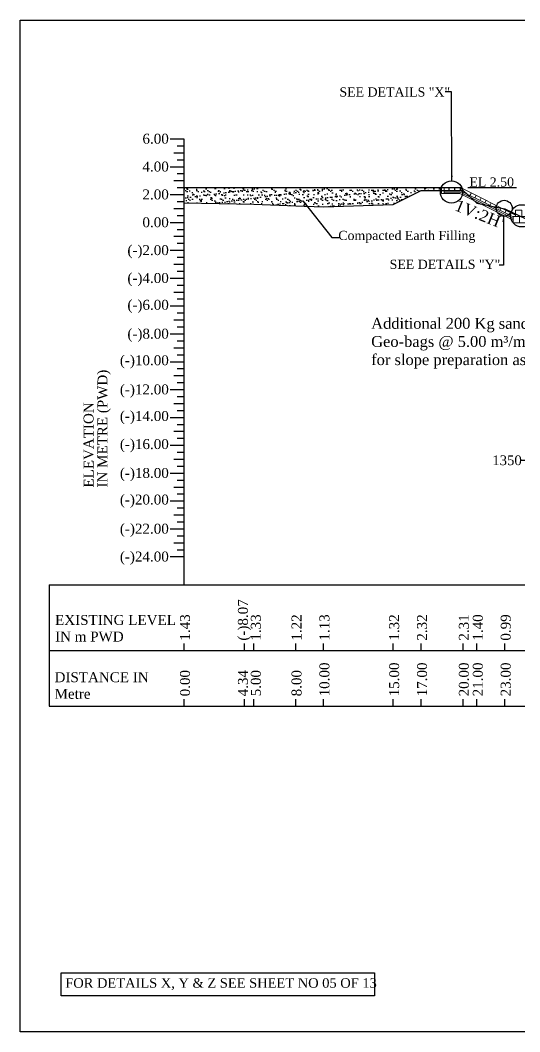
# Model space of a CAD drawing. Header units: metres. Extents: x -1354 to 3686, y -9962 to -7697.
# Drawn here: x -25.3 to 10.5, y -8989.1 to -8916.5 of the extents above; entities that cross this region are included whole.
import ezdxf
from ezdxf.enums import TextEntityAlignment as Align

# ---------------------------------------------------------------- set-up
doc = ezdxf.new("R2010")
doc.units = ezdxf.units.M
doc.layers.add('LINE', color=7, linetype='Continuous')
doc.styles.get("Standard").update_dxf_attribs({"font": 'times.ttf'})
doc.dimstyles.get("Standard").update_dxf_attribs({"dimtxt": 0.5, "dimasz": 0.4075, "dimexe": 0.364, "dimexo": 0.219, "dimgap": 0.09, "dimtad": 0, "dimdec": 0, "dimlfac": 1000, "dimzin": 0, "dimdsep": 46, "dimtxsty": 'Standard', "dimcen": 0.09, "dimadec": 0, "dimazin": 0, "dimtfac": 1, "dimtdec": 0, "dimtofl": 0, "dimtmove": 0, "dimatfit": 3, "dimfxl": 1, "dimtolj": 1, "dimtzin": 0, "dimarcsym": 0})

# ---------------------------------------------------------------- blocks, each defined once
blk = doc.blocks.new('*D134')
at = {"color": 0, "lineweight": -2, "ltscale": 0.5}
for p, q in [((11.065, -8948.056), (10.658, -8948.056)), ((11.065, -8947.906), (11.065, -8948.42)), ((12.008, -8948.056), (11.473, -8948.056)), ((12.415, -8947.906), (12.415, -8948.42))]:
    blk.add_line(p, q, dxfattribs=at)
at = {"color": 0, "linetype": 'Continuous', "lineweight": -3, "ltscale": 0.5}
for points in [[(11.473, -8947.989), (11.473, -8948.124), (11.065, -8948.056)], [(12.008, -8947.989), (12.008, -8948.124), (12.415, -8948.056)]]:
    blk.add_solid(points, dxfattribs=at)
at = {"layer": 'Defpoints', "color": 0, "linetype": 'Continuous', "lineweight": -3, "ltscale": 0.5}
for p in [(12.415, -8945.977), (11.065, -8946.11), (12.415, -8948.056)]:
    blk.add_point(p, dxfattribs=at)
at = {"color": 0, "linetype": 'Continuous', "lineweight": -3, "ltscale": 0.5, "insert": (9.613, -8948.056), "char_height": 0.5, "attachment_point": 5}
blk.add_mtext('\\A1;{\\H1.4x;1350}', dxfattribs=at)

msp = doc.modelspace()

# ---------------------------------------------------------------- hatches: boundary and pattern name
at = {"linetype": 'Continuous', "lineweight": -3, "ltscale": 0.5}
h = msp.add_hatch(dxfattribs=at)
h.set_pattern_fill('AR-SAND', color=0, scale=0.01, style=0)
h.set_pattern_definition([(37.5, (-397.82782, -6707.65604), (-0.01600031, 0.48941324), [0, -0.38608, 0, -0.4318, 0, -0.41275]), (7.5, (-397.8278, -6707.65604), (0.44952328, 0.7168251), [0, -0.20828, 0, -0.34798, 0, -0.13335]), (327.5, (-398.14024, -6707.65604), (0.79099237, 0.001437185), [0, -0.127, 0, -0.4572, 0, -0.5969]), (317.5, (-398.14024, -6707.65604), (0.76355645, 0.22292932), [0, -0.0635, 0, -0.29972, 0, -0.3429])])
h.paths.add_polyline_path([(-13.544585, -8928.496176), (-13.544585, -8929.566176), (-8.544585, -8929.666176), (-5.544585, -8929.776176), (-3.544585, -8929.866176), (1.455415, -8929.676176), (3.455415, -8928.676176), (4.915048, -8928.681042), (4.915048, -8928.496176)])

# ---------------------------------------------------------------- linework, layer by layer
at = {"color": 0, "lineweight": -2}
for p, q in [((-13.544585, -8924.996176), (-14.544585, -8924.996176)), ((-13.544585, -8925.496176), (-14.044585, -8925.496176)), ((-13.544585, -8956.996176), (-13.544585, -8924.996176)), ((-13.544585, -8925.996176), (-14.294585, -8925.996176)), ((-13.544585, -8926.996176), (-14.544585, -8926.996176)), ((-13.544585, -8926.496176), (-14.044585, -8926.496176)), ((-13.544585, -8927.496176), (-14.044585, -8927.496176)), ((-13.544585, -8927.996176), (-14.294585, -8927.996176)), ((-13.544585, -8928.496176), (-14.044585, -8928.496176)), ((-13.544585, -8928.996176), (-14.544585, -8928.996176)), ((-13.544585, -8929.996176), (-14.294585, -8929.996176)), ((-13.544585, -8929.496176), (-14.044585, -8929.496176)), ((-13.544585, -8930.496176), (-14.044585, -8930.496176)), ((-13.544585, -8930.996176), (-14.544585, -8930.996176)), ((-13.544585, -8931.996176), (-14.294585, -8931.996176)), ((-13.544585, -8931.496176), (-14.044585, -8931.496176)), ((-13.544585, -8932.496176), (-14.044585, -8932.496176)), ((-13.544585, -8932.996176), (-14.544585, -8932.996176)), ((-13.544585, -8933.496176), (-14.044585, -8933.496176)), ((-13.544585, -8933.996176), (-14.294585, -8933.996176)), ((-13.544585, -8934.996176), (-14.544585, -8934.996176)), ((-13.544585, -8934.496176), (-14.044585, -8934.496176)), ((-13.544585, -8935.496176), (-14.044585, -8935.496176)), ((-13.544585, -8935.996176), (-14.294585, -8935.996176)), ((-13.544585, -8936.496176), (-14.044585, -8936.496176)), ((-13.544585, -8936.996176), (-14.544585, -8936.996176)), ((-13.544585, -8937.996176), (-14.294585, -8937.996176)), ((-13.544585, -8937.496176), (-14.044585, -8937.496176)), ((-13.544585, -8938.496176), (-14.044585, -8938.496176)), ((-13.544585, -8938.996176), (-14.544585, -8938.996176)), ((-13.544585, -8939.996176), (-14.294585, -8939.996176)), ((-13.544585, -8939.496176), (-14.044585, -8939.496176)), ((-13.544585, -8940.496176), (-14.044585, -8940.496176)), ((-13.544585, -8940.996176), (-14.544585, -8940.996176)), ((-13.544585, -8941.496176), (-14.044585, -8941.496176)), ((-13.544585, -8941.996176), (-14.294585, -8941.996176)), ((-13.544585, -8942.996176), (-14.544585, -8942.996176)), ((-13.544585, -8942.496176), (-14.044585, -8942.496176)), ((-13.544585, -8943.496176), (-14.044585, -8943.496176)), ((-13.544585, -8943.996176), (-14.294585, -8943.996176)), ((-13.544585, -8944.496176), (-14.044585, -8944.496176)), ((-13.544585, -8944.996176), (-14.544585, -8944.996176)), ((-13.544585, -8945.496176), (-14.044585, -8945.496176)), ((-13.544585, -8945.996176), (-14.294585, -8945.996176)), ((-13.544585, -8946.496176), (-14.044585, -8946.496176)), ((-13.544585, -8946.996176), (-14.544585, -8946.996176)), ((-13.544585, -8947.996176), (-14.294585, -8947.996176)), ((-13.544585, -8947.496176), (-14.044585, -8947.496176)), ((-13.544585, -8948.496176), (-14.044585, -8948.496176)), ((-13.544585, -8948.996176), (-14.544585, -8948.996176)), ((-13.544585, -8949.496176), (-14.044585, -8949.496176)), ((-13.544585, -8949.996176), (-14.294585, -8949.996176)), ((-13.544585, -8950.996176), (-14.544585, -8950.996176)), ((-13.544585, -8950.496176), (-14.044585, -8950.496176)), ((-13.544585, -8951.496176), (-14.044585, -8951.496176)), ((-13.544585, -8951.996176), (-14.294585, -8951.996176)), ((-13.544585, -8952.496176), (-14.044585, -8952.496176)), ((-13.544585, -8952.996176), (-14.544585, -8952.996176)), ((-13.544585, -8953.496176), (-14.044585, -8953.496176)), ((-13.544585, -8953.996176), (-14.294585, -8953.996176)), ((-13.544585, -8954.496176), (-14.044585, -8954.496176)), ((-13.544585, -8954.996176), (-14.544585, -8954.996176)), ((-23.216396, -8956.996176), (72.455415, -8956.996176)), ((-23.216396, -8961.701483), (72.455415, -8961.701483)), ((-23.216396, -8965.701483), (72.455415, -8965.701483))]:
    msp.add_line(p, q, dxfattribs=at)
at = {"color": 0, "linetype": 'Continuous', "lineweight": -3, "ltscale": 0.5}
for p, q in [((4.915048, -8928.496176), (-13.544585, -8928.496176)), ((6.315048, -8928.496176), (4.915048, -8928.496176)), ((5.467835, -8928.696176), (5.467835, -8928.496176)), ((5.867835, -8928.696176), (5.867835, -8928.496176)), ((6.267835, -8928.696176), (6.267835, -8928.496176)), ((10.280502, -8928.496176), (6.792428, -8928.496176))]:
    msp.add_line(p, q, dxfattribs=at)
at = {"linetype": 'ByBlock', "lineweight": 18, "ltscale": 0.5}
for p, q in [((4.915048, -8928.496176), (4.915048, -8928.896176)), ((5.115048, -8928.496176), (5.115048, -8928.896176)), ((6.267835, -8928.696176), (6.357277, -8928.517291)), ((6.944791, -8929.034654), (7.034233, -8928.855769)), ((6.958286, -8929.045769), (7.047729, -8928.866883)), ((7.302562, -8929.21354), (7.392004, -8929.034654)), ((7.660333, -8929.392425), (7.749775, -8929.21354)), ((8.018103, -8929.57131), (8.107546, -8929.392425)), ((8.375874, -8929.750196), (8.465317, -8929.57131)), ((8.375874, -8929.750196), (8.465317, -8929.57131)), ((8.733645, -8929.929081), (8.823088, -8929.750196)), ((9.091416, -8930.107967), (9.180859, -8929.929081)), ((9.091416, -8930.107967), (9.180859, -8929.929081)), ((9.449187, -8930.286852), (9.53863, -8930.107967)), ((9.449187, -8930.286852), (9.53863, -8930.107967)), ((9.449187, -8930.286852), (9.53863, -8930.107967)), ((9.806958, -8930.465738), (9.896401, -8930.286852))]:
    msp.add_line(p, q, dxfattribs=at)
at = {"linetype": 'ByBlock', "lineweight": 13, "ltscale": 0.5}
for p, q in [((10.22854, -8930.452922), (6.315048, -8928.496176)), ((6.220621, -8928.896176), (4.915048, -8928.896176)), ((6.267835, -8928.696176), (5.115048, -8928.696176)), ((6.244228, -8928.796176), (5.115048, -8928.796176)), ((10.045339, -8930.808535), (6.220621, -8928.896176)), ((10.045339, -8930.696732), (6.244228, -8928.796176)), ((10.045339, -8930.584928), (6.267835, -8928.696176))]:
    msp.add_line(p, q, dxfattribs=at)
for p, q in [((-13.544585, -8930.996176), (-14.544585, -8930.996176)), ((-23.216396, -8956.996176), (-23.216396, -8965.701483)), ((-13.544585, -8961.701483), (-13.544585, -8961.201483)), ((-9.204585, -8961.701483), (-9.204585, -8961.201483)), ((-8.544585, -8961.701483), (-8.544585, -8961.201483)), ((-5.544585, -8961.701483), (-5.544585, -8961.201483)), ((-3.544585, -8961.701483), (-3.544585, -8961.201483)), ((1.455415, -8961.701483), (1.455415, -8961.201483)), ((3.455415, -8961.701483), (3.455415, -8961.201483)), ((6.455415, -8961.701483), (6.455415, -8961.201483)), ((7.455415, -8961.701483), (7.455415, -8961.201483)), ((9.455415, -8961.701483), (9.455415, -8961.201483)), ((-13.544585, -8965.701483), (-13.544585, -8965.201483)), ((-9.204585, -8965.701483), (-9.204585, -8965.201483)), ((-8.544585, -8965.701483), (-8.544585, -8965.201483)), ((-5.544585, -8965.701483), (-5.544585, -8965.201483)), ((-3.544585, -8965.701483), (-3.544585, -8965.201483)), ((1.455415, -8965.701483), (1.455415, -8965.201483)), ((3.455415, -8965.701483), (3.455415, -8965.201483)), ((6.455415, -8965.701483), (6.455415, -8965.201483)), ((7.455415, -8965.701483), (7.455415, -8965.201483)), ((9.455415, -8965.701483), (9.455415, -8965.201483))]:
    msp.add_line(p, q)
at = {"color": 6}
msp.add_lwpolyline([(-13.544585, -8929.566176), (-8.544585, -8929.666176), (-5.544585, -8929.776176), (-3.544585, -8929.866176), (1.455415, -8929.676176), (3.455415, -8928.676176), (6.455415, -8928.686176), (7.455415, -8929.596176), (9.455415, -8930.006176), (11.455415, -8930.966176)], dxfattribs=at)
at = {"linetype": 'ByBlock', "lineweight": 18, "ltscale": 0.5}
for points in [[(10.045339, -8930.996176), (10.495339, -8930.996176), (10.495339, -8930.546176), (10.045339, -8930.546176)], [(10.22854, -8930.546176), (10.67854, -8930.546176), (10.67854, -8930.096176), (10.22854, -8930.096176)], [(10.495339, -8930.996176), (10.945339, -8930.996176), (10.945339, -8930.546176), (10.495339, -8930.546176)]]:
    msp.add_lwpolyline(points, close=True, dxfattribs=at)
at = {"color": 0, "lineweight": -2}
msp.add_lwpolyline([(-18.544585, -8950.038689, 0, 0, 0), (-18.544585, -8942.292022, 0.276667, 0, 0), (-18.544585, -8941.738689, 0, 0, 0)], format="xyseb", dxfattribs=at)
at = {"color": 0, "linetype": 'Continuous', "lineweight": -3, "ltscale": 0.5}
msp.add_lwpolyline([(-22.372848, -8984.842781), (0.101608, -8984.842781), (0.101608, -8986.49827), (-22.372848, -8986.49827)], close=True, dxfattribs=at)
at = {"layer": 'LINE', "color": 0, "linetype": 'ByBlock', "lineweight": -3, "ltscale": 0.5}
msp.add_lwpolyline([(-25.299034, -8916.45784), (80.167943, -8916.45784), (80.167943, -8989.083202), (-25.299034, -8989.083202)], close=True, dxfattribs=at)
for centre, radius in [((5.629319, -8928.787494), 0.797365), ((9.407778, -8929.962029), 0.574705), ((10.66866, -8930.49962), 0.797365)]:
    msp.add_circle(centre, radius, dxfattribs=at)

# ---------------------------------------------------------------- texts
at = {"color": 0, "lineweight": -2}
for s, p in [('6.00', (-14.644585, -8925.321176)), ('4.00', (-14.644585, -8927.321176)), ('2.00', (-14.644585, -8929.321176)), ('0.00', (-14.644585, -8931.321176)), ('(-)2.00', (-14.644585, -8933.321176)), ('(-)4.00', (-14.644585, -8935.321176)), ('(-)6.00', (-14.644585, -8937.246176)), ('(-)8.00', (-14.644585, -8939.321176)), ('(-)10.00', (-14.644585, -8941.230124)), ('(-)12.00', (-14.644585, -8943.321176)), ('(-)14.00', (-14.644585, -8945.230124)), ('(-)16.00', (-14.644585, -8947.246176)), ('(-)18.00', (-14.644585, -8949.321176)), ('(-)20.00', (-14.644585, -8951.230124)), ('(-)22.00', (-14.644585, -8953.321176)), ('(-)24.00', (-14.644585, -8955.321176))]:
    msp.add_text(s, height=0.715, dxfattribs=at).set_placement(p, align=Align.RIGHT)
for s, p in [('IN METRE (PWD)', (-19.044585, -8950.008689)), ('ELEVATION', (-20.044585, -8950.008689)), ('(-)8.07', (-8.97186, -8961.001483)), ('1.43', (-13.127714, -8961.001483)), ('1.33', (-8.04641, -8961.001483)), ('1.22', (-5.127714, -8961.001483)), ('1.13', (-3.127714, -8961.001483)), ('1.32', (1.872286, -8961.001483)), ('2.32', (3.872286, -8961.001483)), ('2.31', (6.872286, -8961.001483)), ('1.40', (7.872286, -8961.001483)), ('0.99', (9.872286, -8961.001483)), ('10.00', (-3.127714, -8965.001483)), ('15.00', (1.872286, -8965.001483)), ('17.00', (3.872286, -8965.001483)), ('20.00', (6.872286, -8965.001483)), ('21.00', (7.872286, -8965.001483)), ('23.00', (9.872286, -8965.001483)), ('0.00', (-13.127714, -8965.001483)), ('4.34', (-8.97186, -8965.001483)), ('5.00', (-8.04641, -8965.001483)), ('8.00', (-5.127714, -8965.001483))]:
    msp.add_text(s, height=0.715, rotation=90, dxfattribs=at).set_placement(p)
at = {"color": 0, "lineweight": -2, "char_height": 0.715, "attachment_point": 1}
for s, insert, width in [('EXISTING LEVEL IN m PWD', (-22.801293, -8959.158946), 8.82203068), ('DISTANCE IN Metre', (-22.83903, -8963.269865), 6.93160649)]:
    msp.add_mtext(s, dxfattribs=dict(at, insert=insert, width=width))
at = {"layer": 'LINE', "color": 0, "linetype": 'ByBlock', "lineweight": -3, "ltscale": 0.5}
msp.add_text('1V:2H ', height=0.825, rotation=338.19859051, dxfattribs=at).set_placement((5.787976, -8930.08079))
for s, insert, char_height, attachment_point in [('SEE DETAILS "X"', (-2.407885, -8921.279668), 0.65828823, 1), ('EL 2.50', (10.11391, -8927.743534), 0.6582882, 3), ('Compacted Earth Filling', (7.342925, -8931.578834), 0.65828823, 3), ('SEE DETAILS "Y"', (9.127257, -8933.651916), 0.65828823, 3)]:
    msp.add_mtext(s, dxfattribs=dict(at, insert=insert, char_height=char_height, attachment_point=attachment_point))
at = {"layer": 'LINE', "color": 0, "linetype": 'ByBlock', "lineweight": -3, "ltscale": 0.5, "insert": (-0.131174, -8937.829288), "char_height": 0.78176775, "width": 44.3343089, "attachment_point": 1}
msp.add_mtext('Additional 200 Kg sand filled \\PGeo-bags @ 5.00 m³/m\\Pfor slope preparation as shown.', dxfattribs=at)
at = {"layer": 'LINE', "color": 0, "linetype": 'ByBlock', "lineweight": 30, "ltscale": 0.5, "insert": (-22.071657, -8985.237166), "char_height": 0.68631446, "width": 67.13921254, "attachment_point": 1}
msp.add_mtext('FOR DETAILS X, Y & Z SEE SHEET NO 05 OF 13', dxfattribs=at)

# ---------------------------------------------------------------- dimensions: what is measured, and where the dimension line sits
at = {"color": 0, "linetype": 'Continuous', "lineweight": -3, "ltscale": 0.5}
dim = msp.add_linear_dim(base=(12.415301, -8948.056466), p1=(11.065301, -8946.110339), p2=(12.415301, -8945.976924), text='{\\H1.4x;<>}', dimstyle='Standard', override={"dimfxl": 0.15, "dimfxlon": 1}, dxfattribs=at)
dim.commit()
dim.dimension.update_dxf_attribs({"geometry": '*D134', "text_midpoint": (9.613187, -8948.056466), "dimtype": 160})

# ---------------------------------------------------------------- leaders
for points, override in [([(5.653175, -8928.019351), (5.637608, -8921.60623), (5.177458, -8921.60623)], {"dimfxl": 0.15, "dimfxlon": 1}), ([(-5.021715, -8929.413624), (-2.953867, -8932.065628), (-2.422885, -8932.065628)], {"dimfxl": 0.15, "dimfxlon": 1}), ([(9.347091, -8930.533201), (9.347091, -8934.032154), (9.055228, -8934.032154)], {"dimgap": 0.09, "dimtad": 0, "dimfxl": 0.15, "dimfxlon": 1})]:
    msp.add_leader(points, dimstyle='Standard', override=override, dxfattribs=at)

doc.saveas('drawing.dxf')
